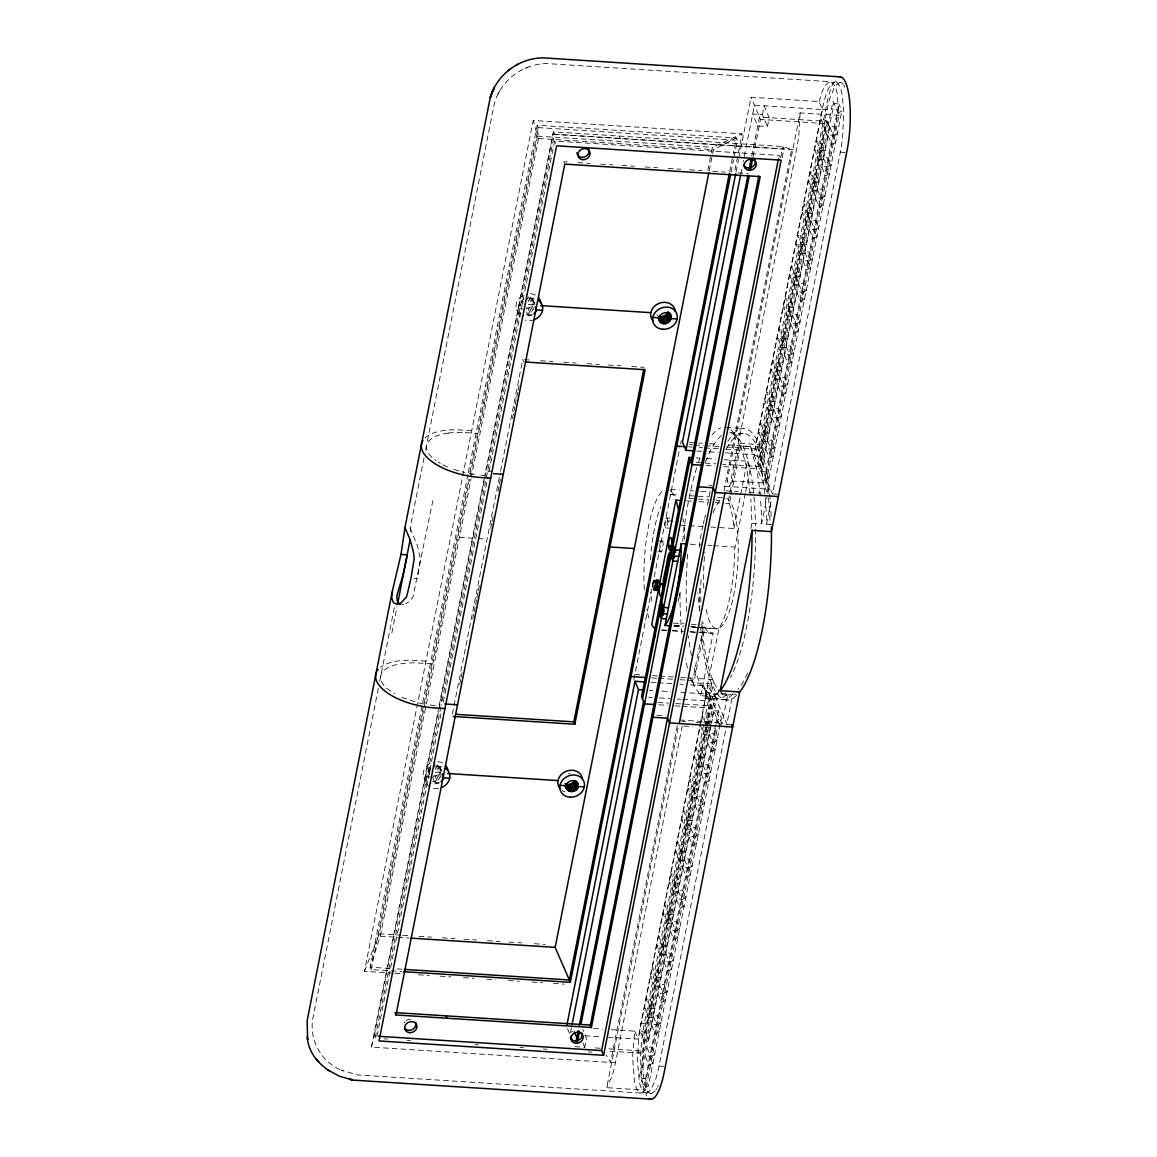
<?xml version="1.0" encoding="UTF-8"?>
<svg xmlns="http://www.w3.org/2000/svg" width="1157" height="1157" viewBox="0 0 1157 1157"><rect width="100%" height="100%" fill="white"/><g stroke="black" fill="none" stroke-linecap="round" stroke-linejoin="round"><path stroke-width="0.75" stroke-dasharray="5 3.75" d="M800.094 112.88L798.909 134.125A54.263 13.971 -86.3 0 1 796.594 149.354L729.691 486.649L727.175 480.705L800.094 112.88L838.955 115.367L837.162 93.674A41.507 10.688 -86.3 0 0 832.49 82.595L830.234 81.699L546.408 63.534C522.733 63.997 500.258 80.672 494.285 103.812L425.443 450.796M658.651 590.301C649.511 594.351 650.986 574.769 659.49 580.38M653.792 589.998L655.354 584.806L654.312 579.946M429.464 774.004L428.466 769.983L431.026 766.18M424.055 457.81L410.142 527.954L410.735 531.902M611.417 1029.672L634.687 1031.162L632.604 1057.151L634.398 1081.13A41.507 10.688 -86.3 0 0 639.069 1092.194L642.121 1092.975L645.577 1090.154L717.166 729.561M378.325 688.372L312.983 1017.697C308.63 1040.201 321.747 1063.326 343.34 1071.006L341.416 1070.167L357.513 1074.925L641.325 1093.09M379.727 681.285L394.696 605.82M391.876 632.836L397.039 606.803M432.877 500.562L412.89 597.171L409.766 601.221L405.63 603.867M393.25 973.182L364.441 971.33L533.232 120.487L742.129 133.85L734.391 172.856M467.934 474.428L370.168 967.209L371.18 969.595L401.681 971.533M468.281 472.663L537.21 125.231L736.387 137.972L737.385 140.359L733.885 158.032M371.18 969.595L468.411 479.461M469.814 472.374L538.207 127.603L537.21 125.231L538.511 138.507L471.347 477.074M364.441 971.33L379.265 933.8L537.513 136.121L533.232 120.487M389.909 968.481L370.168 967.209L380.263 936.172L425.978 705.727M426.34 703.962L471 478.839M615.394 1062.733L371.411 1047.128L438.402 709.429M439.11 705.9L484.465 477.234M723.949 490.77L791.648 149.542L782.899 146.534L553.48 131.855L484.826 475.469L483.857 475.397A53.179 23.53 11.2 0 1 477.566 474.818M440.904 706.782L375.143 1038.248L374.145 1035.877L553.48 131.855L554.492 134.226L441.251 705.003M377.023 1036.195L441.555 710.904M443.319 702.068L487.979 476.944M489.021 471.637L554.608 141.038L779.167 155.414L780.165 157.786M452.373 714.086L500.2 473.011M500.547 471.246L522.704 359.567L523.702 361.939M459.705 684.554L460.761 679.231M461.108 677.467L462.164 672.145M472.707 618.966L473.763 613.658M474.124 611.879L475.18 606.557M475.527 604.793L476.583 599.471M476.93 597.692L477.986 592.384M478.347 590.605L479.388 585.297M490.655 528.561L491.696 523.253M492.058 521.474L493.113 516.152M498.031 491.349L499.086 486.027M499.434 484.248L500.489 478.94M512.45 418.66L513.506 413.353M513.853 411.574L514.908 406.252M515.27 404.487L516.311 399.165M516.673 397.401L517.729 392.078M518.076 390.299L519.131 384.992M707.824 170.368L710.991 154.416M711.338 152.637L712.394 147.315L742.129 133.85M709.183 170.961L713.406 149.701L736.387 137.972L733.22 153.924M729.705 171.655L732.873 155.703M731.079 172.162L733.538 159.796M633.819 679.81L679.882 447.6M680.591 444.057L681.285 440.513M736.069 171.843L738.513 159.478M738.875 157.714L751.095 97.217L819.098 101.57L822.468 109.525L754.002 454.672L759.86 457.362L762.868 464.492L758.009 464.174L824.739 127.805L829.598 128.123L762.868 464.492M571.442 1027.676L570.039 1034.763L567.349 1028.399M740.755 174.215L741.811 168.908M744.269 156.513L754.451 105.171L822.468 109.525M751.746 156.007L759.469 117.059L827.486 121.413L828.484 123.785L760.482 119.431L751.095 97.217M753.106 156.6L760.482 119.431M762.405 114.659L764.17 105.793L769.188 117.681L767.438 126.547L757.719 125.925L752.701 114.037L762.405 114.659L767.438 126.547M575.058 1046.651L584.777 1047.273L586.527 1038.408L582.766 1029.499M780.787 157.164L782.899 146.534L783.896 148.906L782.132 157.771M677.351 725.641L610.549 1062.43L606.167 1055.01M745.339 493.359L734.695 549.373A70.534 18.165 -86.3 0 1 719.076 628.092L704.7 698.148L711.353 698.148L718.237 693.13L727.955 693.752L721.071 698.77L714.419 698.77L639.59 1075.981L645.577 1090.154L606.716 1087.667L678.653 725.309M682.211 725.945L615.307 1063.24A54.263 13.971 -86.3 0 1 612.024 1076.198L606.716 1087.667M736.546 695.4L734.305 697.454A136.02 35.043 -86.3 0 1 714.491 689.615L711.729 683.903L692.291 682.659L703.716 625.055A70.534 18.165 -86.3 0 1 702.4 621.497M730.877 429.883A136.02 35.043 -86.3 0 1 739.757 443.362L728.332 500.967A70.534 18.165 -86.3 0 0 726.9 498.002M682.688 699.392L709.53 701.099L710.485 696.326L700.766 695.704L693.332 684.814L704.772 627.21L701.2 626.978M710.774 527.028L733.928 528.503L733.509 523.976A70.534 18.165 -86.3 0 0 729.648 504.524L730.66 496.671M731.007 494.95L740.726 445.951L750.445 446.573L756.331 467.761A136.02 35.043 -86.3 0 1 760.265 496.454M700.766 695.704L713.175 633.154L700.708 632.358M733.928 528.503L747.292 461.18L724.325 459.719M610.072 1051.207L644.073 1053.376L643.075 1051.004L711.541 705.857L703.051 685.436L693.332 684.814M750.445 446.573L727.218 444.867M745.672 491.624L750.3 468.31L747.292 461.18M655.093 1091.065L651.044 1093.712L643.928 1092.512A41.507 10.688 -86.3 0 1 639.257 1081.433L637.449 1060.506L638.635 1038.48A54.263 13.971 -86.3 0 1 640.949 1023.265L700.202 724.629M700.549 722.865L707.91 685.754L712.77 686.058M771.386 524.425L766.527 524.121L766.136 512.161A136.02 35.043 -86.3 0 0 761.176 468.064L755.304 446.891L822.251 109.38A54.263 13.971 -86.3 0 1 825.534 96.421C827.4 89.103 832.664 77.418 842.209 83.217A41.507 10.688 -86.3 0 1 842.903 83.926M608.018 1037.207L638.057 1039.116L706.522 693.969L677.886 692.146M703.658 724.571L644.03 1025.131A50.387 12.973 -86.3 0 0 646.662 1095.925M704.006 722.792L712.596 679.477L698.033 678.537M839.953 82.321L835.079 86.11L830.379 96.74A54.263 13.971 -86.3 0 0 827.11 109.684L759.325 451.418L758.312 449.032L826.893 103.378A50.387 12.973 -86.3 0 1 836.048 79.009M651.044 1093.712L648.788 1092.815A41.507 10.688 -86.3 0 1 644.116 1081.752L642.309 1060.824L643.494 1038.798A54.263 13.971 -86.3 0 1 645.808 1023.583L713.609 681.849L712.596 679.477M705.712 727.84L643.813 1039.854L648.672 1040.157L710.919 726.394M706.059 726.075L710.543 703.485L715.402 703.789L711.598 722.908M648.672 1040.157L645.649 1033.027L706.16 728.042L701.764 726.018M706.508 726.278L712.379 696.659L706.522 693.969M759.86 457.362L826.59 120.993L820.732 118.303L825.751 130.191M827.486 121.413L759.021 466.56L722.807 464.246M710.094 727.999L640.602 1078.353L645.447 1078.671L648.47 1085.801L644.608 1087.869L716.53 725.338M710.441 726.249L713.551 710.615L718.41 710.919L721.418 718.049L648.47 1085.801M718.237 693.13L718.945 689.601M750.907 528.503L751.963 523.181L750.821 499.173M645.447 1078.671L715.648 724.832M715.995 723.096L718.41 710.919M765.876 471.622L838.839 103.87L833.98 103.566L761.017 471.304L765.876 471.622L768.899 478.752L765.037 480.82L837.986 113.068L841.848 111L838.839 103.87M716.877 723.588L717.571 720.117L721.418 718.049M768.899 478.752L841.848 111M718.714 723.79L721.954 724.007L727.955 693.752M751.963 523.181L761.668 523.803L767.004 496.932M750.488 446.356L768.552 489.136L767.669 493.562L755.81 465.49M646.185 1093.408L651.044 1089.619L655.744 1078.989A54.263 13.971 -86.3 0 0 659.027 1066.031L726.466 726.075M731.672 724.629L726.813 724.311L732.815 694.07L736.054 694.272M766.527 524.121L771.531 498.913M777.388 494.184L772.529 493.88L840.329 152.145A54.263 13.971 -86.3 0 0 842.643 136.931L843.786 111.925L842.021 93.977A41.507 10.688 -86.3 0 0 837.35 82.899L835.094 82.002M371.411 1047.128L374.145 1035.877L377.688 1036.093M660.488 541.346L660.17 542.676A6.291 1.62 -86.3 0 0 660.213 550.906A6.291 1.62 -86.3 0 0 662.469 549.532A6.291 1.62 -86.3 0 0 662.802 541.057L662.166 539.524L660.878 540.305M819.098 101.57C821.586 94.787 822.641 84.62 830.234 81.699M523.846 298.26L521.286 302.064L522.299 306.084M529.443 307.444L532.466 314.559L529.284 315.109L526.261 307.979C532.379 309.078 536.747 299.388 529.993 297.19L533.015 304.32L534.36 304.971M657.538 1087.088L658.319 1085.396M410.142 527.954L417.489 545.873L420.439 559.106L417.388 578.587L414.206 578.37M655.903 1089.923L656.728 1088.607M436.623 775.364L439.631 782.479L436.449 783.029L433.441 775.899C439.544 776.998 443.926 767.308 437.172 765.11L441.323 775.031M732.815 694.07L729.445 697.136A136.02 35.043 -86.3 0 1 715.749 697.064L712.611 693.81L707.91 685.754M524.859 68.509L527.982 67.236M528.286 304.58L533.015 304.32M435.466 772.5L438.648 771.95L441.54 772.89M403.605 604.373L401.797 604.619M699.334 632.604L713.175 633.154M448.251 433.094C440.427 434.381 430.476 436.232 426.832 444.259A41.97 18.57 11.2 0 0 432.631 457.998L436.117 460.746M568.651 773.527L570.256 773.44M822.251 109.38L827.11 109.684M538.207 127.603L737.385 140.359M820.255 150.41L825.115 150.728L822.106 143.598L816.249 140.908L821.268 152.782M840.329 152.145L845.188 152.464M554.492 134.226L783.896 148.906M552.511 134.241L796.493 149.86M537.513 136.121L712.394 147.315M538.511 138.507L713.406 149.701M818.52 159.189L823.379 159.492L820.371 152.362L814.499 149.687L819.518 161.561M567.306 161.98L563.792 161.749L564.79 164.12M577.864 162.645L590.171 163.441M600.729 164.12L613.036 164.901M621.931 165.465L634.412 166.275M645.1 166.955L657.581 167.751M668.269 168.43L680.75 169.24M689.673 169.804L702.14 170.6M712.842 171.294L725.323 172.089M737.804 172.885L748.492 173.564M814.036 181.794L818.896 182.097L815.873 174.967L810.016 172.277L815.034 184.165M812.286 190.558L817.146 190.876L814.138 183.746L808.28 181.056L813.299 192.944M807.803 213.163L812.662 213.481L809.654 206.351L803.797 203.661L808.815 215.535M806.067 221.942L810.927 222.245L807.919 215.13L802.047 212.44L807.065 224.313M801.584 244.546L806.443 244.85L803.435 237.72L797.563 235.03L802.582 246.918M799.849 253.311L804.708 253.629L801.685 246.499L795.828 243.809L800.846 255.697M795.365 275.916L800.225 276.234L797.202 269.104L791.345 266.414L796.363 278.302M793.615 284.694L798.475 285.012L795.466 277.882L789.609 275.192L794.628 287.066M789.132 307.299L793.991 307.603L790.983 300.473L785.126 297.783L790.144 309.671M787.396 316.078L792.256 316.382L789.248 309.252L783.376 306.562L788.394 318.45M518.235 308.803L522.79 309.093M782.913 338.668L787.772 338.987L784.75 331.857L778.892 329.166L783.911 341.055M781.163 347.447L786.022 347.765L783.014 340.635L777.157 337.945L782.175 349.819M776.68 370.052L781.539 370.356L778.531 363.226L772.674 360.55L777.692 372.424M524.483 359.682L531.627 360.145M540.565 360.709L553.06 361.505M563.777 362.199L576.287 362.994M587.004 363.688L599.5 364.484M608.437 365.048L620.933 365.858M631.65 366.538L644.145 367.333M774.944 378.831L779.804 379.134L776.795 372.004L770.924 369.314L775.942 381.203M770.461 401.421L775.32 401.739L772.312 394.609L766.44 391.919L771.459 403.807M768.725 410.2L773.585 410.518L770.562 403.388L764.705 400.698L769.723 412.586M725.945 427.352L743.618 428.48M764.242 432.805L769.101 433.108L766.079 425.978L760.221 423.303L765.24 435.177M743.315 433.513L728.736 432.588A130.987 33.741 -86.3 0 1 755.507 525.538M762.492 441.584L767.351 441.887L764.343 434.757L758.486 432.082L763.504 443.955M739.757 443.362L759.194 444.606L761.74 451.461A136.02 35.043 -86.3 0 1 770.996 512.464L771.169 517.598M689.63 442.466L696.789 442.929M698.582 443.03L702.154 443.261M709.313 443.724L718.266 444.302M755.304 446.891L760.149 447.195M471.694 430.693L460.891 429.999A50.387 22.301 11.2 0 0 424.966 437.982M689.413 444.621L692.956 444.852M694.721 444.968L703.557 445.532M705.322 445.647L719.452 446.544M726.524 447.007L738.889 447.788M743.749 448.106L758.312 449.032M465.779 432.631L477.552 433.383M688.661 446.891L692.19 447.108M699.262 447.571L702.791 447.788M704.555 447.904L718.685 448.815M725.757 449.263L739.887 450.174M696.716 451.013L702.097 451.36M709.255 451.808L718.193 452.387M725.352 452.85L754.002 454.672M696.066 457.897L699.595 458.129M706.667 458.577L715.489 459.141M696.297 462.54L703.369 463.002M705.134 463.104L715.735 463.783M706.132 465.49L714.968 466.054M723.805 466.618L760.019 468.932L832.968 101.18L838.955 115.367L766.035 483.192L727.175 480.705M492.535 471.333L487.675 471.015L486.663 468.643M708.981 485.188L712.22 485.39M724.832 486.33L768.552 489.136M725.743 490.886L738.267 491.682M749.013 492.376L761.19 493.157M670.38 489.425L679.289 489.99M689.977 490.669L693.535 490.901M700.665 491.363L709.574 491.927M671.378 494.531L678.494 494.994M689.182 495.673L696.312 496.122M698.09 496.237L708.778 496.932M717.687 497.496L724.817 497.944M689.153 498.465L696.268 498.913M698.047 499.029L708.735 499.708M715.865 500.171L719.423 500.403M686.549 500.822L691.886 501.169M699.016 501.632L707.925 502.196M715.04 502.644L723.949 503.223M725.728 503.338L729.3 503.57M666.62 517.902L669.86 518.105M667.647 520.838L672.506 521.142M667.69 521.474L667.618 520.274A5.033 1.302 -86.3 0 0 665.434 520.173A5.033 1.302 -86.3 0 0 665.868 527.896A5.033 1.302 -86.3 0 0 667.69 521.474L672.55 521.778M680.49 525.09L687.62 525.538M689.398 525.654L703.658 526.565M666.099 527.954L670.959 528.257M659.577 540.854L662.802 541.057M690.15 544.18L700.838 544.86M707.968 545.323L711.526 545.54M713.305 545.656L734.681 547.03M459.387 537.34L476.539 538.439M478.246 538.54L486.822 539.09M657.856 551.715L661.095 551.918M653.965 580.149L658.825 580.467M654.934 580.539L659.794 580.843M653.618 580.698L658.478 581.002M655.151 581.306L660.011 581.609M653.315 581.523L658.159 581.841M655.31 582.318L660.17 582.622M653.04 582.593L657.899 582.897M655.383 583.518L660.242 583.822M652.852 583.822L657.711 584.126M655.354 584.806L660.213 585.124M652.736 585.124L657.595 585.442M655.252 586.122L660.097 586.425M652.722 586.425L657.581 586.729M655.05 587.337L659.909 587.655M652.779 587.611L657.639 587.93M654.79 588.407L659.649 588.725M652.938 588.638L657.798 588.942M653.17 589.405L658.029 589.708M653.459 589.868L658.998 590.084M673.432 623.117L684.12 623.797M691.25 624.259L700.159 624.823M674.488 625.272L683.397 625.836M690.512 626.299L699.421 626.863M674.213 625.951L683.107 626.53M692.016 627.094L699.146 627.557M700.925 627.658L716.964 628.685M673.909 626.038L682.818 626.617M691.727 627.181L695.285 627.412M697.064 627.528L718.439 628.902M661.515 629.856L670.424 630.42M672.203 630.536L682.89 631.216M690.02 631.679L698.929 632.243M661.92 630.218L670.829 630.782M672.607 630.898L683.295 631.577M690.425 632.04L697.541 632.489M425.978 661.124L415.175 660.445A50.387 22.301 11.2 0 0 380.566 667.271M634.875 674.502L643.711 675.066M652.534 675.63L657.841 675.963M659.606 676.078L673.736 676.99M680.808 677.438L686.101 677.771M687.865 677.886L693.173 678.233M431.836 663.814L420.063 663.062A53.179 23.53 11.2 0 0 402.535 663.525C394.711 664.827 384.76 666.678 381.116 674.69A41.97 18.57 11.2 0 0 386.915 688.444L394.537 693.795M651.781 677.886L657.075 678.233M658.839 678.349L672.969 679.246M680.041 679.694L685.334 680.041M687.113 680.157L694.171 680.605M651.102 682.341L656.482 682.673M658.261 682.789L672.579 683.715M679.738 684.163L683.324 684.394M690.483 684.857L703.008 685.653M713.03 694.055L727.608 694.995M649.251 690.31L652.823 690.541M661.775 691.105L670.727 691.684M704.7 698.148L714.419 698.77M707.867 698.77L717.586 699.392M722.445 699.71L727.305 700.014M648.687 697.208L652.259 697.44M659.418 697.902L670.163 698.582M677.322 699.045L680.894 699.276M657.841 702.415L668.587 703.109M675.746 703.572L711.541 705.857M658.854 704.801L667.806 705.365M674.965 705.828L680.33 706.175M682.124 706.291L712.553 708.229L720.449 726.943M656.8 715.2L664.899 715.72M679.709 720.001L718.569 722.489M681.82 721.433L685.392 721.664M696.138 722.344L708.663 723.154M683.975 726.061L692.812 726.625M705.177 727.42L715.778 728.1M704.309 734.854L709.169 735.172L706.16 728.042M699.826 757.459L704.685 757.763L701.677 750.633L695.82 747.957L700.838 759.831M698.09 766.238L702.95 766.541L699.942 759.411L694.07 756.736L699.088 768.61M693.607 788.828L698.466 789.146L695.458 782.016L689.586 779.326L694.605 791.214M425.4 776.723L431.474 777.099M691.872 797.607L696.716 797.925L693.708 790.795L687.851 788.105L692.869 799.993M687.388 820.212L692.233 820.53L689.225 813.4L683.368 810.71L688.386 822.584M685.638 828.991L690.498 829.294L687.489 822.164L681.632 819.489L686.651 831.362M681.155 851.595L686.014 851.899L683.006 844.769L677.134 842.079L682.167 853.967M679.419 860.36L684.279 860.678L681.256 853.548L675.399 850.858L680.417 862.746M674.936 882.965L679.795 883.283L676.773 876.153L670.915 873.463L675.934 885.336M673.186 891.743L678.045 892.047L675.037 884.931L669.18 882.241L674.198 894.115M668.703 914.348L673.562 914.652L670.554 907.522L664.697 904.832L669.715 916.72M666.967 923.127L671.827 923.431L668.818 916.301L662.947 913.611L667.965 925.499M662.484 945.717L667.343 946.036L664.335 938.906L658.463 936.215L663.482 948.104M379.265 933.8L400.9 935.174M402.708 935.29L409.911 935.753M418.935 936.331L431.547 937.141M442.364 937.835L454.99 938.645M464 939.224L476.626 940.019M487.444 940.713L500.07 941.523M509.08 942.102L521.706 942.912M534.317 943.722L545.135 944.416M380.263 936.172L409.115 938.023M660.748 954.496L665.593 954.814L662.585 947.684L656.728 944.994L661.746 956.868M656.265 977.101L661.11 977.405L658.102 970.275L652.244 967.599L657.263 979.473M397.082 968.93L402.477 969.277M654.515 985.88L659.374 986.183L656.366 979.053L650.509 976.363L655.527 988.252M395.043 973.297L402.246 973.746M418.458 974.787L429.261 975.481M440.065 976.175L450.868 976.87M463.48 977.665L474.283 978.359M486.895 979.169L495.89 979.748M508.502 980.558L519.305 981.237M531.916 982.047L542.72 982.741M553.523 983.436L564.327 984.13M650.032 1008.47L654.891 1008.788L651.883 1001.658L646.025 998.968L651.044 1010.856M648.296 1017.249L653.155 1017.567L650.133 1010.437L644.275 1007.747L649.294 1019.621M640.949 1023.265L645.808 1023.569M593.527 1028.53L602.479 1029.094M585.052 1035.732L600.96 1036.744M595.19 1047.938L600.396 1048.271M609.059 1048.835L643.075 1051.004M384.008 1038.812L387.552 1039.044M407.047 1040.288L410.59 1040.519M474.934 1044.641L478.535 1044.872M519.941 1047.519L523.543 1047.75M543.342 1049.009L546.943 1049.24M588.349 1051.901L591.95 1052.118M659.027 1066.045L663.887 1066.349M526.392 314.183L529.284 315.109M432.472 781.134L436.449 783.029M461.86 471.854L464.94 472.606M458.837 471.015L452.994 469.12M401.826 697.425L419.224 703.037A53.179 23.53 11.2 0 0 425.501 704.324M447.542 466.98L442.553 464.622M645.649 1033.027L639.792 1030.352L644.811 1042.226M438.098 462.062L440.253 463.364M656.916 314.704L658 315.659M710.485 696.326L703.051 685.436M704.772 627.21L705.163 628.02A70.534 18.165 -86.3 0 0 711.801 633.414M826.59 120.993L829.598 128.123M760.67 465.808L772.529 493.88M619.067 136.049L620.065 138.421M554.608 141.038L555.62 143.41M714.954 696.239L726.813 724.311M712.379 696.659L715.402 703.789M710.094 695.936L710.412 696.673M713.421 703.803L721.954 724.007M533.175 300.01L534.982 304.291M532.437 298.81L535.315 305.665M531.352 297.841L534.635 305.679M709.415 722.821L707.896 719.264L702.039 716.573L704.714 722.908M528.46 296.901L531.482 304.031M532.075 305.549L533.883 309.83M526.854 296.987L529.863 304.117M530.875 306.634L532.683 310.915M527.881 307.892L530.889 315.022M521.778 300.632L522.993 303.481M526.536 311.971L527.737 314.82M700.303 725.352L705.322 737.24M516.745 309.686L518.755 314.444M634.687 1031.162L638.057 1039.116M638.216 1050.701L639.214 1053.072M440.962 699.088L441.96 701.46M582.897 1042.819L584.777 1047.273M440.34 767.93L441.555 770.779M439.602 766.729L441.41 770.996M438.532 765.76L440.933 771.459M435.639 764.82L438.648 771.95M439.241 773.469L441.048 777.75M434.034 764.907L437.042 772.037M438.055 774.554L439.862 778.835M435.046 775.812L438.055 782.942M429.825 767.265L431.026 770.114M428.958 768.552L430.158 771.401M432.501 777.041L434.916 782.739M428.466 769.983L429.666 772.833M428.394 771.43L429.594 774.279M423.925 777.605L425.935 782.363M740.726 445.951L746.612 467.139L750.517 495.905M761.668 523.803L761.292 511.842A136.02 35.043 -86.3 0 0 760.539 499.795M684.698 539.495L684.192 529.168A65.501 16.863 -86.3 0 0 682.992 518.495M726.451 448.873A130.987 33.741 -86.3 0 1 768.407 496.411M768.552 497.987A130.987 33.741 -86.3 0 1 770.041 524.714M747.697 673.056A130.987 33.741 -86.3 0 1 744.457 679.636M743.633 681.111A130.987 33.741 -86.3 0 1 737.747 689.413M730.949 694.374A130.987 33.741 -86.3 0 1 701.605 620.817M700.838 602.03A130.987 33.741 -86.3 0 1 701.055 576.895M435.003 705.596A53.179 23.53 11.2 0 1 428.668 704.83M448.251 433.08A53.179 23.53 11.2 0 1 465.779 432.631M474.384 474.399A53.179 23.53 11.2 0 1 468.064 473.285M843.583 84.837A41.507 10.688 -86.3 0 1 844.841 87.252M743.17 162.009A6.291 5.409 -22.9 0 1 743.662 160.592M571.341 1032.29A6.291 5.409 -22.9 0 1 572.541 1031.205M404.212 1022.947A6.291 5.409 -22.9 0 1 405.095 1021.66M406.281 1020.575A6.291 5.409 -22.9 0 1 412.427 1019.505M669.701 494.834A65.501 16.863 -86.3 0 1 676.107 497.365M680.215 592.196A65.501 16.863 -86.3 0 1 679.318 596.289M678.899 598.053A65.501 16.863 -86.3 0 1 678.016 601.438M651.897 601.307A65.501 16.863 -86.3 0 1 650.812 592.037M650.552 559.814A65.501 16.863 -86.3 0 1 660.792 506.708M670.279 490.568A70.534 18.165 -86.3 0 1 674.893 497.553M648.961 618.069A70.534 18.165 -86.3 0 1 646.734 609.305M644.333 589.607A70.534 18.165 -86.3 0 1 663.192 490.525M726.451 498.277A65.501 16.863 -86.3 0 1 734.117 593.266A65.501 16.863 -86.3 0 1 705.596 606.355M703.774 588.248A65.501 16.863 -86.3 0 1 703.991 563.228M704.092 561.622A65.501 16.863 -86.3 0 1 704.902 552.063M713.204 512.739A65.501 16.863 -86.3 0 1 721.447 499.188M727.825 441.439A136.02 35.043 -86.3 0 1 759.194 444.606M711.729 683.903A136.02 35.043 -86.3 0 1 700.665 628.092M699.696 610.722A136.02 35.043 -86.3 0 1 699.522 585.644M707.375 505.175A136.02 35.043 -86.3 0 1 710.08 491.87M692.291 682.659A136.02 35.043 -86.3 0 1 689.746 675.789M687.46 667.849A136.02 35.043 -86.3 0 1 685.45 658.883M681.806 633.472A136.02 35.043 -86.3 0 1 680.012 590.952M682.673 541.259A136.02 35.043 -86.3 0 1 696.977 466.878M698.51 462.294A136.02 35.043 -86.3 0 1 700.072 457.941M711.888 435.119A136.02 35.043 -86.3 0 1 720.71 427.873M699.855 611.07A70.534 18.165 -86.3 0 1 697.772 593.02M699.204 547.492A70.534 18.165 -86.3 0 1 702.921 525.264M703.254 523.817A70.534 18.165 -86.3 0 1 704.28 519.623M704.642 518.278A70.534 18.165 -86.3 0 1 705.64 514.822M755.55 529.067A130.987 33.741 -86.3 0 1 730.544 677.481M718.642 692.349A130.987 33.741 -86.3 0 1 693.795 665.882M691.438 655.643A130.987 33.741 -86.3 0 1 688.429 635.815M686.578 611.489A130.987 33.741 -86.3 0 1 687.764 553.523M705.524 462.149A130.987 33.741 -86.3 0 1 721.997 435.061M532.538 314.805A12.597 10.818 -22.9 0 1 523.109 315.326M520.39 314.024A12.597 10.818 -22.9 0 1 516.615 302.599A12.597 10.818 -22.9 0 1 527.346 293.921M530.571 293.748A12.597 10.818 -22.9 0 1 536.342 295.613M439.718 782.725A12.597 10.818 -22.9 0 1 430.274 783.246M427.569 781.944A12.597 10.818 -22.9 0 1 423.78 770.519A12.597 10.818 -22.9 0 1 434.526 761.841M437.736 761.668A12.597 10.818 -22.9 0 1 443.521 763.533M564.891 791.851A12.597 10.818 -22.9 0 1 562.186 790.564M438.575 788.394A12.597 10.818 -22.9 0 1 432.284 787.989M429.58 786.702A12.597 10.818 -22.9 0 1 430.52 769.116M436.536 766.585A12.597 10.818 -22.9 0 1 442.813 766.99M534.548 319.563A12.597 10.818 -22.9 0 1 525.104 320.07M520.231 316.859A12.597 10.818 -22.9 0 1 523.34 301.196M529.356 298.665A12.597 10.818 -22.9 0 1 535.648 299.07M498.667 92.849L498.031 94.035L500.113 90.232L498.667 92.849M837.364 133.605L833.503 135.673L829.497 126.156L834.356 126.475L837.364 133.605M835.629 142.383L831.767 144.437L827.747 134.935L832.606 135.253L835.629 142.383M831.145 164.974L827.284 167.042L823.263 157.54L828.123 157.844L831.145 164.974M829.395 173.752L825.548 175.821L821.528 166.319L826.387 166.622L829.395 173.752M824.912 196.357L821.065 198.425L817.044 188.909L821.904 189.227L824.912 196.357M823.177 205.136L819.315 207.204L815.309 197.688L820.168 198.006L823.177 205.136M818.693 227.727L814.832 229.795L810.826 220.293L815.685 220.611L818.693 227.727M816.943 236.505L813.096 238.573L809.076 229.072L813.935 229.375L816.943 236.505M812.46 259.11L808.613 261.178L804.592 251.676L809.452 251.98L812.46 259.11M810.724 267.889L806.863 269.957L802.857 260.441L807.716 260.759L810.724 267.889M806.241 290.494L802.38 292.547L798.373 283.046L803.233 283.364L806.241 290.494M804.505 299.258L800.644 301.326L796.623 291.824L801.483 292.128L804.505 299.258M800.022 321.863L796.161 323.931L792.14 314.429L796.999 314.733L800.022 321.863M798.272 330.642L794.425 332.71L790.405 323.208L795.264 323.512L798.272 330.642M793.789 353.247L789.942 355.3L785.921 345.798L790.781 346.117L793.789 353.247M792.053 362.025L788.192 364.079L784.186 354.577L789.045 354.895L792.053 362.025M787.57 384.616L783.708 386.684L779.702 377.182L784.562 377.486L787.57 384.616M785.82 393.394L781.973 395.463L777.952 385.961L782.812 386.264L785.82 393.394M781.337 415.999L777.49 418.067L773.469 408.551L778.328 408.869L781.337 415.999M779.601 424.778L775.74 426.832L771.733 417.33L776.593 417.648L779.601 424.778M775.118 447.369L771.256 449.437L767.25 439.935L772.109 440.238L775.118 447.369M773.382 456.147L769.521 458.215L765.5 448.714L770.36 449.017L773.382 456.147M716.935 740.654L713.088 742.722L709.067 733.205L713.927 733.524L716.935 740.654M715.2 749.432L711.338 751.486L707.332 741.984L712.177 742.302L715.2 749.432M710.716 772.023L706.855 774.091L702.849 764.589L707.694 764.893L710.716 772.023M708.966 780.801L705.119 782.87L701.099 773.368L705.958 773.671L708.966 780.801M704.483 803.406L700.636 805.474L696.615 795.958L701.475 796.276L704.483 803.406M702.747 812.185L698.886 814.253L694.88 804.737L699.739 805.055L702.747 812.185M698.264 834.776L694.402 836.844L690.396 827.342L695.256 827.645L698.264 834.776M696.528 843.554L692.667 845.622L688.646 836.121L693.506 836.424L696.528 843.554M692.031 866.159L688.184 868.227L684.163 858.725L689.022 859.029L692.031 866.159M690.295 874.938L686.448 877.006L682.428 867.49L687.287 867.808L690.295 874.938M685.812 897.528L681.965 899.596L677.944 890.095L682.804 890.413L685.812 897.528M684.076 906.307L680.215 908.375L676.209 898.873L681.054 899.177L684.076 906.307M679.593 928.912L675.731 930.98L671.725 921.478L676.57 921.782L679.593 928.912M677.843 937.691L673.996 939.759L669.975 930.242L674.835 930.561L677.843 937.691M673.36 960.296L669.513 962.349L665.492 952.847L670.351 953.166L673.36 960.296M671.624 969.06L667.763 971.128L663.756 961.626L668.616 961.93L671.624 969.06M667.141 991.665L663.279 993.733L659.273 984.231L664.132 984.535L667.141 991.665M665.405 1000.443L661.544 1002.512L657.523 993.01L662.383 993.313L665.405 1000.443M660.907 1023.048L657.06 1025.102L653.04 1015.6L657.899 1015.918L660.907 1023.048M659.172 1031.827L655.325 1033.881L651.304 1024.379L656.164 1024.697L659.172 1031.827M654.688 1054.417L650.841 1056.486L646.821 1046.984L651.68 1047.287L654.688 1054.417M652.953 1063.196L649.091 1065.264L645.085 1055.763L649.93 1056.066L652.953 1063.196"/><path stroke-width="1.5" d="M659.389 611.286C663.337 584.733 663.554 629.509 659.389 611.286L664.248 611.605M670.814 553.682C674.762 527.129 674.979 571.891 670.814 553.682L674.054 553.885M441.063 781.684L443.623 777.88L442.625 773.845M566.091 785.719C564.949 793.326 577.3 793.297 578.24 786.5C579.382 778.892 567.046 778.921 566.091 785.719L560.017 785.328M670.8 315.76C667.56 308.557 655.036 315.311 659.924 321.834C665.289 327.677 675.153 319.072 669.599 312.911M653.488 704.454L644.536 703.875L641.528 696.745L688.994 457.449L692.522 457.68M670.351 625.821L665 625.474L681.242 543.602L686.593 543.949M392.165 592.008L391.717 597.504L393.293 602.508L397.111 604.402L400.467 603.433L406.628 596.766L411.024 578.167L414.177 558.715L413.483 552.091L409.997 539.437L404.979 527.549L400.987 554.405L392.165 592.008L307.126 1020.705L307.646 1039.637L307.227 1036.802M567.031 1024.509L634.991 681.299L645.736 681.994M410.128 539.552L397.733 603.332M663.525 585.948A6.291 1.62 -86.3 0 1 663.409 579.932L668.37 554.897A6.291 1.62 -86.3 0 1 670.395 553.668M404.936 527.65L489.975 98.952C495.76 75.292 518.784 58.067 542.951 57.85L840.372 76.883M395.998 1014.964L564.79 164.12L760.192 176.631L591.401 1027.474L395.998 1014.964L395 1012.592M453.37 716.458L574.827 724.239L573.829 721.852L643.798 369.112M574.827 724.239L645.158 369.719L525.495 362.054M403.475 971.649L570.358 982.336L555.158 947.366L708.836 172.74M729.358 173.434L569.36 979.965L404.27 969.392M570.358 982.336L730.732 173.94M735.722 173.608L682.471 442.003L685.985 450.319L693.144 450.782M681.198 500.489L675.862 500.142L651.709 624.592A70.534 18.165 -86.3 0 0 654.891 628.613M572.151 1024.133L638.505 689.615L634.991 681.299M685.985 450.319L740.408 175.98M642.525 699.132L659.548 613.311M661.544 603.26L670.973 555.707M672.969 545.641L689.991 459.835M576.114 1041.329L578.225 1030.713M579.281 1025.406L643.523 701.504M691.004 462.207L747.885 175.474M749.288 168.401L751.038 159.55M577.473 1041.951L579.57 1031.335M580.973 1024.249L749.244 176.066M750.647 168.994L752.759 158.379M591.401 1027.474L590.403 1025.102L758.833 176.023M603.592 1055.314L781.177 160.158L556.618 145.796L379.033 1040.953L603.592 1055.314L601.582 1050.57L778.459 158.943M679.246 723.573L724.947 493.142M771.415 526.666L771.473 537.947A136.02 35.043 -86.3 0 1 741.348 689.76L739.627 691.944L720.204 690.7L752.007 530.369L771.444 531.613L846.967 150.902A50.387 12.973 -86.3 0 0 839.519 76.883M739.627 691.944L664.104 1072.655A50.387 12.973 -86.3 0 1 648.976 1098.499M662.368 323.439L659.345 316.309C662.932 317.423 667.227 315.167 668.052 311.45M568.174 790.708L565.166 783.578C568.405 785.617 573.019 784.128 574.74 780.787L577.748 787.917M665 625.474L665.637 624.664A70.534 18.165 -86.3 0 0 675.023 600.208M720.204 690.7L721.925 688.516A136.02 35.043 -86.3 0 0 752.036 536.703L752.007 530.369M533.898 313.764L535.951 311.378L536.183 307.14M509.774 69.319L507.894 70.837M515.863 65.356L518.394 64.011M540.507 305.593L650.841 312.665M542.517 310.351L536.443 309.96L535.243 307.111M652.852 317.408L658.926 317.799M677.134 318.97L671.074 318.58L668.659 312.882M676.729 446.125L685.118 446.66M700.838 465.143L692.002 464.579L688.994 457.449M493.533 473.705L503.252 474.327M490.684 478.145L480.965 477.523A50.387 22.301 11.2 0 1 422.912 440.47M778.386 496.555L715.243 492.52L713.233 487.762L698.654 486.837L697.657 484.465M671.827 547.218L668.587 547.001L668.5 545.511L671.74 545.714M674.459 549.098L671.219 548.895L670.727 547.709M679.94 550.197L675.081 549.893L672.072 542.763M670.988 550.428L675.833 550.732M609.985 546.972L634.282 548.534M670.843 552.063L675.702 552.366M670.901 555.172L674.141 555.374M679.087 556.329L674.242 556.025L673.736 554.825M671.089 556.445L674.329 556.647M671.378 557.399L674.618 557.602M677.742 561.275L672.882 560.971L669.874 553.841M400.987 554.405L407.351 554.81L403.186 574.219L396.793 595.927L397.314 601.64L400.308 604.272M663.409 579.932L666.649 580.134M660.126 605.169L663.366 605.371M663.033 606.702L659.794 606.499L659.288 605.313M668.515 607.801L663.655 607.497L660.647 600.367M659.548 608.032L662.787 608.249M659.418 609.667L664.277 609.985M659.476 612.776L662.715 612.993M667.661 613.933L662.802 613.629L662.31 612.443M659.664 614.049L662.903 614.266M659.953 615.003L663.192 615.22M666.316 618.879L661.457 618.576L658.449 611.446M631.013 676.556L646.474 677.554M638.505 689.615L643.885 689.962M444.577 703.933L457.536 704.772M444.968 708.59L435.249 707.968A50.387 22.301 11.2 0 1 376.488 672.231M455.945 714.317L573.829 721.852M447.687 773.512L558.021 780.585M443.623 777.88L449.697 778.271M584.314 786.89L578.24 786.5L575.824 780.801M410.923 938.139L555.158 947.366M396.75 1012.708L590.403 1025.102M378.643 1036.296L601.582 1050.57M650.624 1099.15L353.203 1080.117L339.449 1076.241L328.111 1070.08M349.255 1079.206L352.364 1079.886L350.108 1079.38M329.629 1071.093C318.349 1063.746 308.514 1052.248 307.444 1038.321M316.078 1058.988L318.942 1062.169M669.339 312.853L671.147 317.134M667.56 312.867L670.583 319.997M666.692 314.169L669.701 321.299M665.506 315.254L668.515 322.384M664.075 316.049L667.083 323.179M662.498 316.512L665.506 323.642M660.878 316.599L663.901 323.729M658.593 317.09L661.009 322.789M658.116 317.553L659.924 321.834M676.686 519.493L677.684 521.865M731.672 724.629L732.685 727.001L669.527 722.951L667.517 718.208L652.938 717.268L651.941 714.896M665.261 577.097L666.258 579.483M653.835 634.716L654.833 637.088M577.112 782.204L578.312 785.053M573.872 782.089L576.88 789.219M572.672 783.173L575.68 790.303M571.24 783.969L574.248 791.099M569.663 784.432L572.672 791.562M568.058 784.518L571.066 791.648M566.525 784.229L569.533 791.359M565.296 785.473L567.104 789.754M565.151 785.69L566.366 788.539M574.306 1031.842L576.822 1037.786M570.661 1036.253L572.541 1040.707M446.009 1015.86L447.007 1018.232M675.862 500.142L676.209 501.111A70.534 18.165 -86.3 0 1 678.45 509.875M681.242 543.602L681.256 545.945A70.534 18.165 -86.3 0 1 677.785 586.613M377.211 670.901A50.387 22.301 11.2 0 1 378.122 669.628M754.321 158.755A6.291 5.409 -22.9 0 1 752.064 167.027A6.291 5.409 -22.9 0 1 743.43 164.829M588.797 149.325A6.291 5.409 -22.9 0 1 584.299 157.019A6.291 5.409 -22.9 0 1 576.837 152.825M581.87 1032.97A6.291 5.409 -22.9 0 1 578.138 1040.389A6.291 5.409 -22.9 0 1 570.242 1037.829M415.609 1022.325A6.291 5.409 -22.9 0 1 412.63 1029.397A6.291 5.409 -22.9 0 1 404.733 1028.399M662.527 591.184A6.291 1.62 -86.3 0 0 661.356 583.461L660.922 583.721A6.291 1.62 -86.3 0 0 659.389 589.94A6.291 1.62 -86.3 0 0 660.3 595.869L660.705 596.029A6.291 1.62 -86.3 0 0 662.281 592.717M668.5 545.511A6.291 1.62 -86.3 0 1 670.771 537.47A6.291 1.62 -86.3 0 1 671.32 547.131A6.291 1.62 -86.3 0 1 668.587 547.001M677.51 588.204A70.534 18.165 -86.3 0 1 676.643 592.861M676.339 594.365A70.534 18.165 -86.3 0 1 675.37 598.776M538.511 297.537A12.597 10.818 -22.9 0 1 540.666 302.7M652.852 320.72A12.597 10.818 -22.9 0 1 658.825 303.452A12.597 10.818 -22.9 0 1 675.283 311.32M445.691 765.457A12.597 10.818 -22.9 0 1 447.846 770.62M560.017 788.64A12.597 10.818 -22.9 0 1 565.99 771.372A12.597 10.818 -22.9 0 1 582.463 779.239M445.532 768.291A12.597 10.818 -22.9 0 1 441.714 787.483M538.352 300.372A12.597 10.818 -22.9 0 1 534.548 319.563M491.349 94.614L490.279 97.521L493.041 90.376L491.349 94.614M493.721 88.93L492.448 91.736L494.343 87.614L493.721 88.93M749.143 170.31A6.291 5.409 -22.9 0 0 756.056 162.342A6.291 5.409 -22.9 0 0 745.542 161.676A6.291 5.409 -22.9 0 0 749.143 170.31M582.897 159.68A6.291 5.409 -22.9 0 0 589.795 151.697A6.291 5.409 -22.9 0 0 579.281 151.032A6.291 5.409 -22.9 0 0 582.897 159.68M575.955 1043.31A6.291 5.409 -22.9 0 0 582.868 1035.341A6.291 5.409 -22.9 0 0 572.353 1034.676A6.291 5.409 -22.9 0 0 575.955 1043.31M409.708 1032.68A6.291 5.409 -22.9 0 0 416.607 1024.697A6.291 5.409 -22.9 0 0 406.093 1024.032A6.291 5.409 -22.9 0 0 409.708 1032.68M569.967 797.187A12.597 10.818 -22.9 0 0 583.779 781.25A12.597 10.818 -22.9 0 0 562.75 779.89A12.597 10.818 -22.9 0 0 569.967 797.187M662.802 329.268A12.597 10.818 -22.9 0 0 676.614 313.33A12.597 10.818 -22.9 0 0 655.571 311.971A12.597 10.818 -22.9 0 0 662.802 329.268"/></g></svg>
